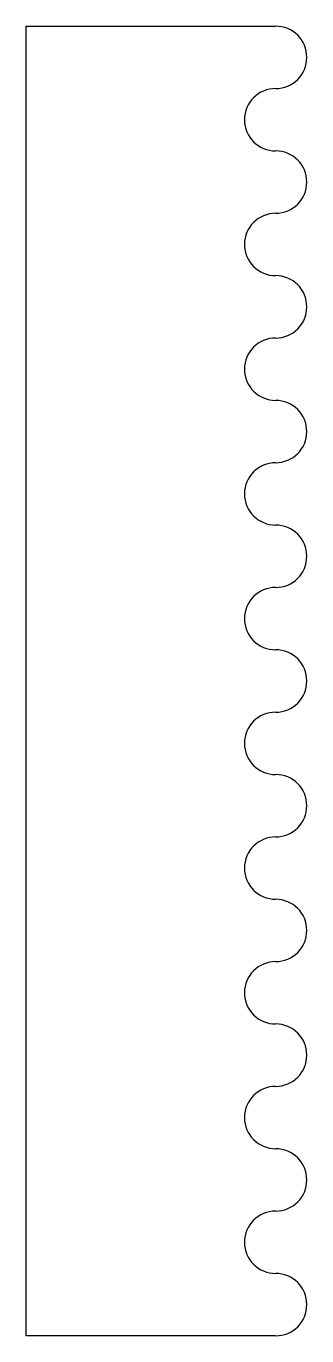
# Model space of a CAD drawing. Extents: x 0 to 22, y 0 to 105.
import ezdxf

# ---------------------------------------------------------------- set-up
doc = ezdxf.new("R2010")
doc.units = 0
doc.header["$MEASUREMENT"] = 0
doc.layers.add('Elements', color=7, linetype='Continuous')

msp = doc.modelspace()

# ---------------------------------------------------------------- linework, layer by layer
at = {"layer": 'Elements'}
for p, q in [((0, 0), (0, 105)), ((0, 105), (20, 105)), ((20, 0), (0, 0))]:
    msp.add_line(p, q, dxfattribs=at)
for centre, start, end in [((20, 102.5), 270, 90), ((20, 97.5), 90, 270), ((20, 92.5), 270, 90), ((20, 87.5), 90, 270), ((20, 82.5), 270, 90), ((20, 77.5), 90, 270), ((20, 72.5), 270, 90), ((20, 67.5), 90, 270), ((20, 62.5), 270, 90), ((20, 57.5), 90, 270), ((20, 52.5), 270, 90), ((20, 47.5), 90, 270), ((20, 42.5), 270, 90), ((20, 37.5), 90, 270), ((20, 32.5), 270, 90), ((20, 27.5), 90, 270), ((20, 22.5), 270, 90), ((20, 17.5), 90, 270), ((20, 12.5), 270, 90), ((20, 7.5), 90, 270), ((20, 2.5), 270, 90)]:
    msp.add_arc(centre, 2.5, start, end, dxfattribs=at)

doc.saveas('drawing.dxf')
